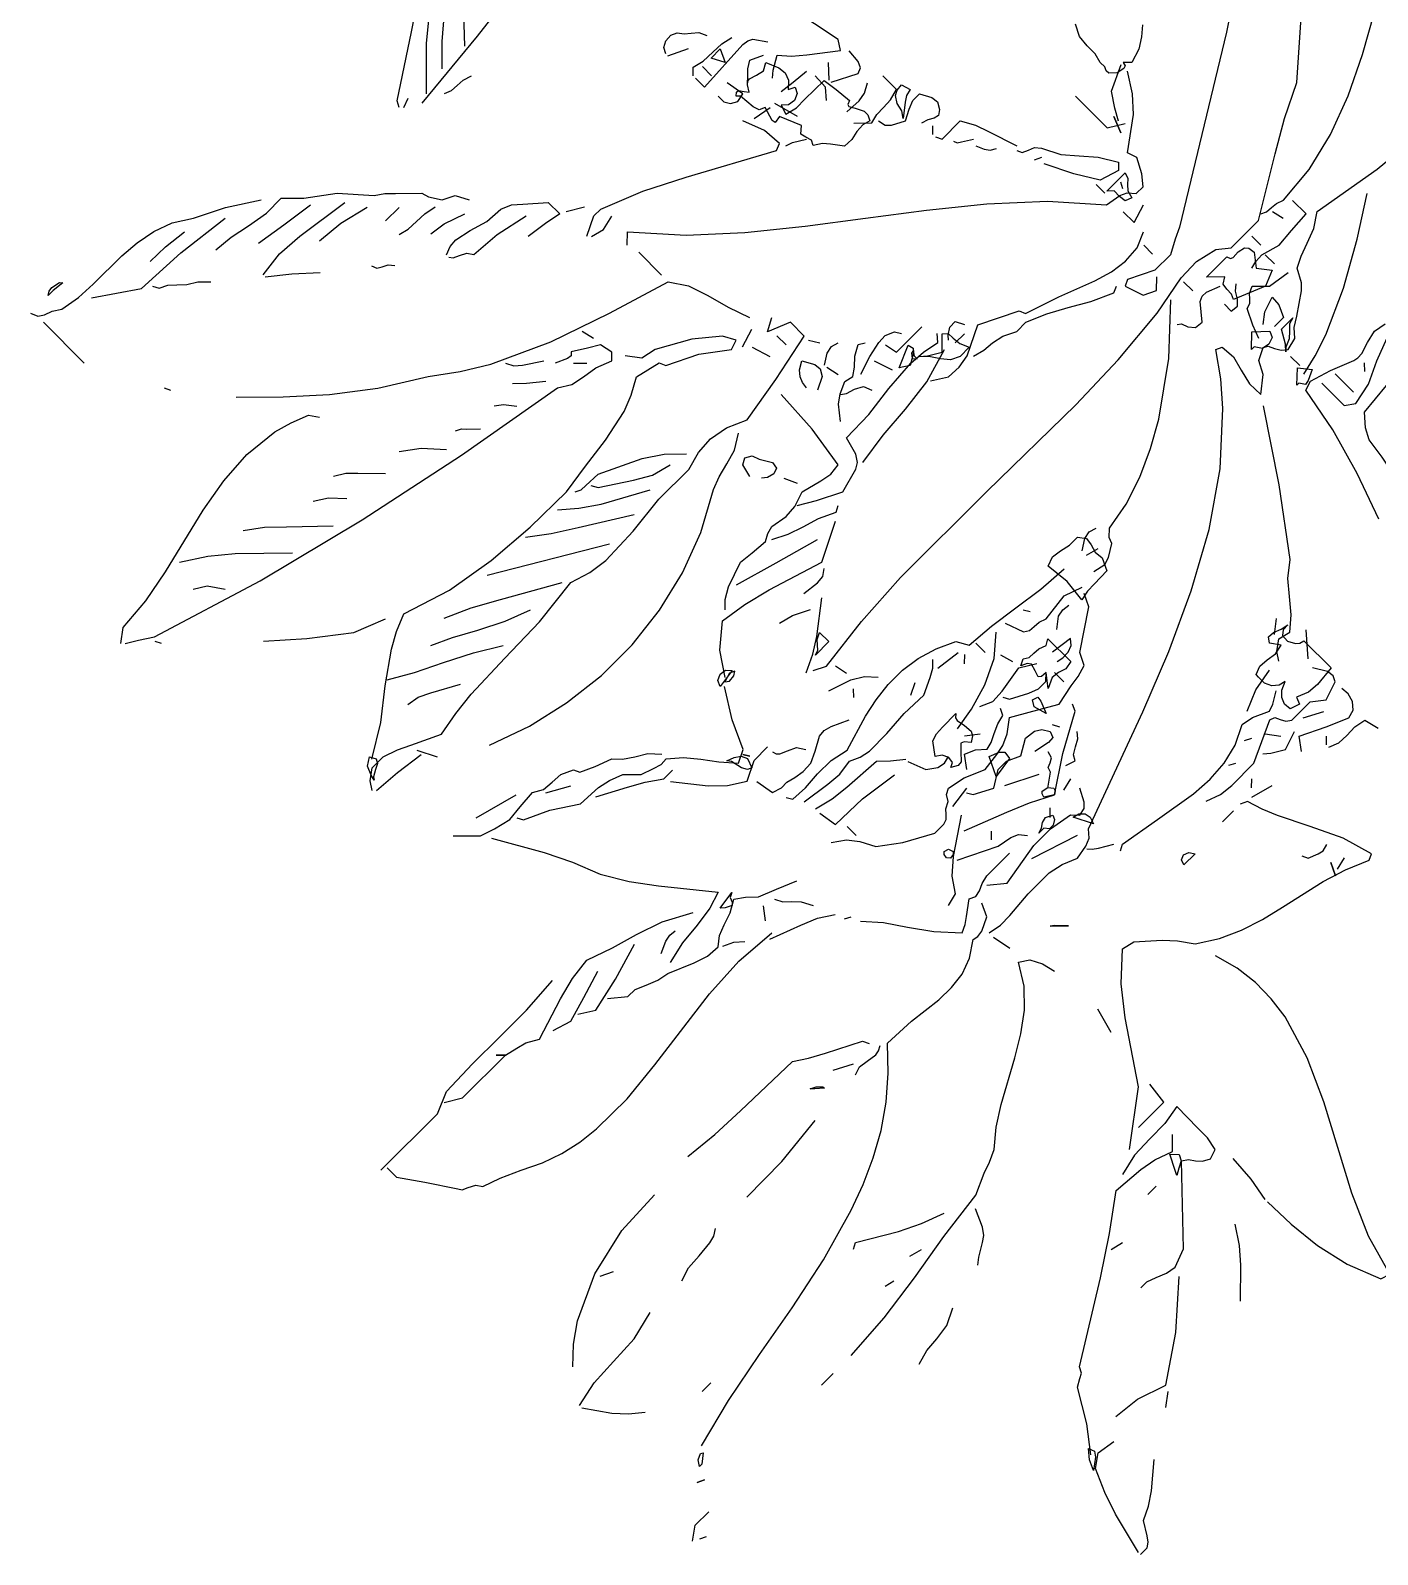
# Model space of a CAD drawing. Header units: inches. Extents: x 70 to 1974, y -315 to 363.
# Drawn here: x 908.0707 to 908.3357, y 211.3082 to 211.6081 of the extents above; entities that cross this region are included whole.
import ezdxf

# ---------------------------------------------------------------- set-up
doc = ezdxf.new("R2010")
doc.units = ezdxf.units.IN
doc.header["$MEASUREMENT"] = 0
doc.layers.add('DERAKHT', color=56, linetype='Continuous', lineweight=9)
doc.layers.add('Tree', color=91, linetype='Continuous')

# ---------------------------------------------------------------- blocks, each defined once
blk = doc.blocks.new('P057')
at = {"layer": 'Tree', "linetype": 'Continuous'}
for p, q in [((0.19928, 0.01724), (0.19812, 0.01477)), ((0.19812, 0.01477), (0.19928, 0.01724))]:
    blk.add_line(p, q, dxfattribs=at)
for points in [[(0.01957, 0.4786), (0.02058, 0.48049), (0.02073, 0.48282), (0.02088, 0.48514), (0.02189, 0.48776), (0.02058, 0.502), (0.01709, 0.51625), (0.01186, 0.5305), (0.00503, 0.5446), (-0.00268, 0.55842)], [(0.02189, 0.24959), (0.02422, 0.2541), (0.02175, 0.27431), (0.02044, 0.29525), (0.02058, 0.33887), (0.02117, 0.38336), (0.02044, 0.40546), (0.01855, 0.42713), (0.01564, 0.44225), (0.01535, 0.45025), (0.01724, 0.4581), (0.02073, 0.46246), (0.02073, 0.47627), (0.00808, 0.49735), (0.00139, 0.50869), (-0.00457, 0.5209), (-0.02114, 0.53981)], [(-0.05459, 0.54504), (-0.0351, 0.51582), (0.00241, 0.45461), (0.0043, 0.45039), (0.00706, 0.4453), (0.00706, 0.43745), (0.00241, 0.42815), (0.00357, 0.42597), (0.01041, 0.42815), (0.01259, 0.4328), (0.00924, 0.43629)], [(0.13283, 0.22778), (0.1337, 0.23258), (0.1337, 0.23738), (0.13283, 0.24756), (0.13283, 0.25817), (0.13399, 0.26355), (0.13632, 0.26907), (0.1353, 0.27417), (0.13414, 0.27707), (0.13166, 0.27925), (0.11582, 0.32258), (0.10709, 0.3444), (0.09735, 0.36548), (0.08645, 0.38554), (0.07379, 0.40372), (0.05926, 0.41971), (0.05127, 0.42669), (0.04254, 0.4328), (0.04356, 0.43498), (0.04894, 0.43541), (0.05417, 0.43396), (0.0597, 0.43265), (0.06537, 0.4328), (0.06086, 0.43847), (0.05621, 0.44094), (0.05403, 0.4453), (0.0549, 0.4469), (0.05708, 0.44792), (0.05926, 0.44923), (0.06086, 0.45112), (0.0597, 0.45562), (0.05679, 0.45824), (0.05461, 0.46173), (0.04937, 0.46929), (0.04734, 0.47133), (0.04254, 0.47395), (0.0405, 0.47802), (0.03876, 0.48282), (0.03673, 0.4882), (0.03324, 0.49343), (0.03775, 0.51931), (0.03891, 0.53254)], [(0.11786, 0.44646), (0.11189, 0.44763), (0.10419, 0.44879), (0.10026, 0.45083), (0.09604, 0.45461), (0.0943, 0.47307), (0.09212, 0.48252), (0.08819, 0.49241), (0.08354, 0.49444), (0.08019, 0.50375), (0.08165, 0.50651), (0.08281, 0.50826), (0.08484, 0.50942), (0.0863, 0.51349), (0.08703, 0.51843), (0.08543, 0.52207), (0.08499, 0.52614), (0.08514, 0.53021), (0.08484, 0.53457), (0.08659, 0.5385), (0.08921, 0.54155)], [(-0.05938, 0.47627), (-0.06287, 0.47715), (-0.06695, 0.47715), (-0.07116, 0.47758), (-0.07538, 0.47962)], [(-0.05822, 0.49648), (-0.05546, 0.49314), (-0.05299, 0.48936), (-0.05139, 0.48427), (-0.05357, 0.48209), (-0.05226, 0.48165), (-0.05182, 0.48064), (-0.05241, 0.47787), (-0.05444, 0.47569), (-0.05575, 0.47554), (-0.05706, 0.47627), (-0.05938, 0.47627)], [(0.1718, 0.36068), (0.17325, 0.36431), (0.1734, 0.36824), (0.17325, 0.37246), (0.17412, 0.37667), (0.1795, 0.37798)], [(0.12673, 0.43105), (0.10971, 0.43716), (0.09255, 0.4421), (0.07554, 0.4453), (0.07452, 0.44879), (0.07685, 0.4565), (0.08019, 0.46493), (0.08063, 0.46667), (0.08048, 0.46871), (0.07917, 0.47293), (0.07801, 0.47758), (0.07889, 0.48209)], [(0.07104, 0.44879), (0.0693, 0.45635), (0.06668, 0.46435), (0.05926, 0.48064), (0.05039, 0.49648), (0.04138, 0.51058)], [(0.07787, 0.45112), (0.08921, 0.45112), (0.09168, 0.45461), (0.08994, 0.46261), (0.08615, 0.47075), (0.08296, 0.47918), (0.08223, 0.48354), (0.08237, 0.48776), (0.07889, 0.49343)], [(0.03106, 0.46246), (0.03033, 0.46522), (0.03018, 0.46842), (0.03222, 0.47526), (0.03163, 0.48209), (0.03106, 0.48994), (0.02422, 0.48994)], [(-0.13281, 0.31022), (-0.13616, 0.31371), (-0.12045, 0.32767), (-0.1062, 0.34323), (-0.09254, 0.3601), (-0.0793, 0.3774), (-0.06593, 0.39485), (-0.05226, 0.41171), (-0.03758, 0.42771), (-0.02173, 0.44181), (-0.02071, 0.44748), (-0.01955, 0.4501), (-0.01707, 0.45213), (-0.01707, 0.45562), (-0.02071, 0.45853), (-0.02609, 0.46144), (-0.02958, 0.46028), (-0.03772, 0.47147), (-0.04325, 0.47642), (-0.05022, 0.48093)], [(-0.0399, 0.46595), (-0.04412, 0.46842), (-0.04921, 0.47177), (-0.05357, 0.48093)], [(0.02189, 0.48209), (0.0264, 0.48311)], [(0.02291, 0.4706), (0.02757, 0.4706)], [(0.03106, 0.46929), (0.03571, 0.46929)], [(0.05068, 0.44646), (0.04574, 0.44836), (0.04007, 0.45112), (0.03949, 0.45301), (0.03832, 0.45417), (0.03687, 0.45548), (0.03571, 0.4581), (0.04007, 0.46246), (0.04138, 0.4706)], [(-0.05706, 0.46144), (-0.04107, 0.46144), (-0.03758, 0.46711)], [(-0.03641, 0.46362), (-0.04223, 0.46595), (-0.03641, 0.46362)], [(0.02189, 0.44879), (0.02189, 0.45911), (0.0232, 0.45955), (0.02364, 0.46043), (0.02349, 0.46319), (0.02407, 0.4658), (0.02524, 0.46682), (0.02757, 0.46711), (0.03222, 0.46362), (0.03673, 0.46711), (0.03905, 0.46144), (0.0344, 0.44995), (0.03251, 0.45083), (0.03004, 0.45083), (0.02786, 0.45126), (0.0264, 0.45344), (0.02189, 0.44879)], [(0.08586, 0.46493), (0.08354, 0.46711)], [(0.04821, 0.45112), (0.04545, 0.45475), (0.04356, 0.46028), (0.04719, 0.45999), (0.05156, 0.4581), (0.05156, 0.45344)], [(0.06086, 0.44995), (0.05883, 0.45185), (0.05403, 0.45461), (0.05403, 0.46028), (0.05476, 0.45795), (0.0565, 0.45606), (0.05839, 0.45403), (0.0597, 0.45112), (0.06086, 0.44995)], [(-0.05822, 0.4328), (-0.05633, 0.43367), (-0.05532, 0.43585), (-0.05444, 0.43803), (-0.05255, 0.43963), (-0.04601, 0.44298), (-0.04107, 0.44719), (-0.03597, 0.4517), (-0.02958, 0.45562), (-0.0274, 0.45344), (-0.02958, 0.44646), (-0.03787, 0.44138), (-0.0479, 0.43629)], [(-0.02507, 0.4453), (-0.02507, 0.45461), (-0.02304, 0.45388), (-0.02158, 0.45228), (-0.01984, 0.45068), (-0.01707, 0.44995), (-0.01809, 0.44748), (-0.02056, 0.44719), (-0.02333, 0.44719), (-0.02507, 0.4453)], [(0.03324, 0.44646), (0.03673, 0.44646), (0.03702, 0.44923), (0.03527, 0.45097), (0.0328, 0.45257), (0.03106, 0.45461)], [(0.07889, 0.45679), (0.08819, 0.45679)], [(-0.02173, 0.44995), (-0.02391, 0.45112)], [(-0.01576, 0.44428), (-0.01024, 0.44428), (-0.01242, 0.45112)], [(0.0264, 0.42931), (0.02742, 0.43062), (0.02975, 0.43149), (0.03178, 0.43323), (0.03222, 0.43629), (0.0264, 0.44094), (0.02553, 0.44283), (0.02568, 0.44501), (0.02757, 0.44995)], [(0.05156, 0.44181), (0.04719, 0.44646), (0.05156, 0.45112), (0.05374, 0.4501), (0.05461, 0.44763), (0.05403, 0.44487), (0.05156, 0.44312), (0.05156, 0.44181)], [(0.06319, 0.44995), (0.06784, 0.44995)], [(0.07205, 0.44428), (0.06784, 0.44879), (0.07205, 0.45213), (0.07379, 0.44836), (0.07409, 0.44661), (0.07205, 0.4453), (0.07205, 0.44428)], [(-0.02958, 0.44428), (-0.02507, 0.44428)], [(-0.02173, 0.35268), (-0.01824, 0.35821), (-0.01794, 0.3633), (-0.01882, 0.36824), (-0.02391, 0.37886), (-0.01707, 0.39281), (-0.01474, 0.39383), (-0.01053, 0.40648), (-0.00544, 0.41957), (-0.00355, 0.42611), (-0.00268, 0.43236), (-0.00312, 0.43861), (-0.00559, 0.44428)], [(-0.05139, 0.43498), (-0.05022, 0.43745)], [(-0.0021, 0.44094), (0.00241, 0.44094)], [(0.01724, 0.44181), (0.02189, 0.44181)], [(-0.08222, 0.41564), (-0.08003, 0.4168), (-0.08003, 0.42597), (-0.07509, 0.42872), (-0.07015, 0.43047), (-0.05938, 0.43396)], [(0.06784, 0.3457), (0.06886, 0.35035), (0.06799, 0.35297), (0.06537, 0.35733), (0.06319, 0.35821), (0.06086, 0.36068), (0.05897, 0.371), (0.05563, 0.38118), (0.05112, 0.39122), (0.04574, 0.40081), (0.03294, 0.41869), (0.01855, 0.43396)], [(-0.06971, 0.42364), (-0.0668, 0.42495), (-0.06505, 0.42611), (-0.06389, 0.42815)], [(0.13733, 0.36984), (0.13443, 0.37187), (0.13166, 0.37551), (0.13283, 0.38002), (0.12876, 0.38467), (0.12367, 0.38889), (0.11873, 0.3931), (0.11451, 0.39848), (0.09284, 0.41462), (0.06886, 0.43062)], [(-0.09501, 0.41215), (-0.09733, 0.41375), (-0.10039, 0.41448), (-0.10286, 0.41608), (-0.10373, 0.41782), (-0.10402, 0.4203), (-0.10068, 0.42131), (-0.1001, 0.41884), (-0.09864, 0.4168), (-0.09501, 0.41215)], [(-0.10068, 0.40531), (-0.09792, 0.4059), (-0.09631, 0.4075), (-0.09384, 0.41215), (-0.09588, 0.41608), (-0.09719, 0.41913), (-0.09719, 0.42248), (-0.09312, 0.4248), (-0.09064, 0.42509), (-0.08817, 0.42364), (-0.08687, 0.42189), (-0.0873, 0.42015), (-0.08846, 0.41811), (-0.08919, 0.41564)], [(-0.07654, 0.41913), (-0.07523, 0.41971), (-0.07436, 0.42102), (-0.07204, 0.42466)], [(-0.01707, 0.36984), (-0.01606, 0.37391), (-0.01562, 0.37798), (-0.01474, 0.3822), (-0.01242, 0.387), (-0.01242, 0.39165), (-0.00922, 0.39907), (-0.00544, 0.40604), (-0.00122, 0.41331), (0.00241, 0.42131), (0.00139, 0.42364)], [(-0.13834, 0.38932), (-0.14023, 0.3915), (-0.14299, 0.3963), (-0.13907, 0.39964), (-0.13557, 0.40386), (-0.12816, 0.41346), (-0.13151, 0.41564), (-0.16189, 0.40968), (-0.17731, 0.40692), (-0.1933, 0.40531)], [(-0.12249, 0.40313), (-0.11784, 0.41215), (-0.11871, 0.41418), (-0.12089, 0.4152), (-0.12584, 0.41564)], [(-0.10635, 0.39848), (-0.10184, 0.40313), (-0.10271, 0.40648), (-0.10286, 0.40997), (-0.103, 0.41375), (-0.10402, 0.41782), (-0.111, 0.41782)], [(-0.08352, 0.41564), (-0.0857, 0.41782)], [(-0.111, 0.39964), (-0.11071, 0.40546), (-0.1113, 0.40881), (-0.11318, 0.41215)], [(-0.14299, 0.37551), (-0.14386, 0.37667), (-0.14386, 0.37754), (-0.14212, 0.37871), (-0.14066, 0.37987), (-0.14299, 0.38133), (-0.14386, 0.38235), (-0.14401, 0.38336), (-0.14313, 0.38598), (-0.14241, 0.38889), (-0.14401, 0.39165), (-0.13936, 0.39354), (-0.13645, 0.39383), (-0.13383, 0.39281), (-0.13151, 0.39034), (-0.13034, 0.39281), (-0.12816, 0.39165), (-0.12714, 0.38918), (-0.12758, 0.38656), (-0.12932, 0.38467), (-0.12584, 0.38351), (-0.12482, 0.38787), (-0.12482, 0.39223), (-0.12467, 0.40183), (-0.11929, 0.40256), (-0.11318, 0.40313), (-0.1126, 0.40168), (-0.11187, 0.40139), (-0.10984, 0.40256), (-0.10679, 0.40415), (-0.1049, 0.40415), (-0.10286, 0.40313), (-0.10373, 0.40037), (-0.10344, 0.39717), (-0.10271, 0.39383), (-0.10286, 0.39034), (-0.10693, 0.38729), (-0.10911, 0.3854), (-0.111, 0.38249), (-0.11275, 0.38351), (-0.11493, 0.38278), (-0.11697, 0.38235), (-0.119, 0.38467), (-0.12685, 0.38133), (-0.12641, 0.37871), (-0.12772, 0.37856), (-0.13281, 0.38002), (-0.13369, 0.37784), (-0.13601, 0.37711), (-0.14183, 0.37667), (-0.14299, 0.37551)], [(-0.12351, 0.40313), (-0.12816, 0.4075)], [(-0.13281, 0.38816), (-0.13208, 0.39354), (-0.13151, 0.39964)], [(-0.119, 0.39732), (-0.12264, 0.40037), (-0.12816, 0.40066)], [(-0.15782, 0.36984), (-0.15331, 0.36984), (-0.15433, 0.39034), (-0.15404, 0.39252), (-0.15317, 0.39426), (-0.14866, 0.39732)], [(-0.15898, 0.36984), (-0.16116, 0.37202), (-0.16015, 0.37609), (-0.16, 0.38074), (-0.15986, 0.38525), (-0.15898, 0.38932)], [(-0.14299, 0.38133), (-0.14532, 0.3838), (-0.14692, 0.3854), (-0.14866, 0.38816), (-0.14648, 0.39281)], [(-0.17149, 0.36853), (-0.17367, 0.36955), (-0.17484, 0.37173), (-0.17498, 0.37449), (-0.17396, 0.37667), (-0.17193, 0.37813), (-0.17033, 0.38016), (-0.16858, 0.3822), (-0.16582, 0.38351)], [(-0.15898, 0.37886), (-0.15898, 0.38351), (-0.15433, 0.38133), (-0.15898, 0.37886)], [(-0.13151, 0.38351), (-0.12249, 0.38598)], [(-0.11784, 0.37551), (-0.11697, 0.37813), (-0.11435, 0.38249)], [(0.14417, 0.37784), (0.13632, 0.38467)], [(-0.22543, 0.2874), (-0.22762, 0.28856), (-0.24143, 0.30964), (-0.2487, 0.32055), (-0.25509, 0.3332), (-0.25713, 0.34396), (-0.258, 0.35515), (-0.25757, 0.37784), (-0.25408, 0.37886), (-0.24273, 0.36751), (-0.23649, 0.36155), (-0.22892, 0.35602), (-0.22558, 0.34061), (-0.22369, 0.3252), (-0.22078, 0.29423)], [(-0.1475, 0.371), (-0.14474, 0.371), (-0.14256, 0.37231), (-0.14125, 0.37464), (-0.14183, 0.37784), (-0.14866, 0.37667)], [(-0.13281, 0.37449), (-0.13151, 0.38133)], [(0.12948, 0.37551), (0.12599, 0.38002)], [(0.13501, 0.36068), (0.13385, 0.36373), (0.13414, 0.36722), (0.13472, 0.37086), (0.13385, 0.37449), (0.1305, 0.37202), (0.12861, 0.37348), (0.12876, 0.3758), (0.12992, 0.37856), (0.1305, 0.38133), (0.1305, 0.37886), (0.13181, 0.37725), (0.13458, 0.37711), (0.13719, 0.37856), (0.13821, 0.37972), (0.1385, 0.38133), (0.15232, 0.38133), (0.15304, 0.37376), (0.15275, 0.36955), (0.151, 0.36518), (0.15348, 0.36417), (0.15232, 0.36068), (0.14969, 0.36039), (0.14737, 0.36141), (0.14548, 0.3633), (0.14417, 0.36635), (0.14359, 0.36388), (0.14184, 0.36184), (0.13937, 0.36068), (0.13632, 0.36068), (0.13501, 0.36068)], [(0.1545, 0.31604), (0.15638, 0.32127), (0.15697, 0.32651), (0.15682, 0.33771), (0.14999, 0.35268), (0.15071, 0.35457), (0.15246, 0.35545), (0.15435, 0.35646), (0.15566, 0.35821), (0.15566, 0.36751), (0.15915, 0.37202), (0.15682, 0.37886), (0.15479, 0.37987), (0.15232, 0.37958), (0.14766, 0.37667)], [(0.16598, 0.35268), (0.16148, 0.35602), (0.16598, 0.36518), (0.16947, 0.37318), (0.1686, 0.37623), (0.16627, 0.37827), (0.16322, 0.37915), (0.16031, 0.37886)], [(-0.17047, 0.36853), (-0.16713, 0.37551)], [(-0.15898, 0.37449), (-0.15433, 0.37449)], [(-0.14532, 0.30237), (-0.14866, 0.3092), (-0.14866, 0.31269), (-0.14256, 0.32782), (-0.13514, 0.34236), (-0.119, 0.37202), (-0.12002, 0.37449), (-0.12714, 0.37405), (-0.13499, 0.371)], [(-0.0274, 0.36751), (-0.02885, 0.36868), (-0.03045, 0.37115), (-0.03045, 0.37391), (-0.0274, 0.37551)], [(-0.02507, 0.36853), (-0.02507, 0.37318)], [(-0.02391, 0.2874), (-0.02027, 0.2935), (-0.01576, 0.30237), (-0.01824, 0.31139), (-0.01955, 0.31357), (-0.02202, 0.31517), (-0.02856, 0.31706), (-0.02885, 0.32855), (-0.0303, 0.34018), (-0.03118, 0.3521), (-0.03074, 0.35821), (-0.02958, 0.36417), (-0.03205, 0.36635)], [(-0.03074, 0.35602), (-0.02885, 0.35821), (-0.02609, 0.36286), (-0.03074, 0.36751), (-0.02928, 0.36911), (-0.02681, 0.36926), (-0.02376, 0.36955), (-0.02042, 0.371), (-0.02042, 0.36635), (-0.02202, 0.363), (-0.02478, 0.36082), (-0.02783, 0.35879), (-0.03074, 0.35602)], [(0.15784, 0.36169), (0.16148, 0.36853)], [(-0.04223, 0.35035), (-0.03758, 0.35137), (-0.03758, 0.35733), (-0.03758, 0.36417)], [(-0.01824, 0.31488), (-0.01998, 0.32694), (-0.02086, 0.33916), (-0.02245, 0.35152), (-0.02609, 0.36417)], [(0.14199, 0.34919), (0.13879, 0.35675), (0.13733, 0.36518)], [(0.14533, 0.28173), (0.14417, 0.28391), (0.14679, 0.29903), (0.1494, 0.31473), (0.14984, 0.32258), (0.1494, 0.33014), (0.14766, 0.33756), (0.14417, 0.34454), (0.14504, 0.3489), (0.14766, 0.35486), (0.14679, 0.35748), (0.14417, 0.36169)], [(0.17063, 0.36068), (0.16845, 0.36286)], [(-0.04107, 0.33669), (-0.04325, 0.34352), (-0.04455, 0.34934), (-0.0447, 0.35268), (-0.04325, 0.35602), (-0.04107, 0.35733)], [(-0.03292, 0.34803), (-0.03641, 0.35602), (-0.03438, 0.35661), (-0.03307, 0.35545), (-0.03074, 0.35137), (-0.03292, 0.34803)], [(-0.03205, 0.35486), (-0.03379, 0.35617), (-0.0335, 0.35486), (-0.03205, 0.3537), (-0.03074, 0.35486), (-0.03205, 0.35486)], [(0.0597, 0.34803), (0.05723, 0.35181), (0.05665, 0.35457), (0.05752, 0.35733)], [(0.15682, 0.34236), (0.15871, 0.34454), (0.16148, 0.34919), (0.15915, 0.35602)], [(0.05504, 0.33553), (0.05374, 0.33901), (0.05417, 0.3425), (0.05504, 0.34628), (0.05504, 0.35035), (0.05766, 0.35225), (0.06043, 0.35181), (0.06333, 0.35094), (0.06653, 0.35137), (0.07104, 0.34919), (0.07118, 0.34279), (0.07118, 0.33916), (0.07205, 0.33553), (0.06363, 0.3364), (0.05504, 0.33553)], [(0.06188, 0.34803), (0.06319, 0.35268)], [(0.15232, 0.34803), (0.15682, 0.35137)], [(-0.03423, 0.31953), (-0.03917, 0.32346), (-0.04135, 0.32651), (-0.04325, 0.33087), (-0.04252, 0.33407), (-0.04441, 0.33683), (-0.04717, 0.33974), (-0.04921, 0.34352), (-0.0479, 0.3457)], [(-0.04107, 0.34352), (-0.03423, 0.3457)], [(0.22327, 0.20844), (0.2096, 0.22662), (0.18881, 0.24072), (0.17922, 0.24829), (0.17063, 0.25744), (0.1718, 0.2621), (0.17848, 0.26966), (0.18256, 0.27344), (0.18779, 0.27707), (0.19259, 0.28463), (0.19608, 0.29234), (0.19869, 0.30033), (0.20059, 0.30848), (0.20436, 0.32535), (0.20713, 0.33392), (0.21062, 0.34236), (0.2096, 0.34454), (0.19841, 0.34134), (0.18721, 0.33596), (0.17616, 0.33043), (0.17063, 0.32811), (0.16496, 0.32637), (0.1638, 0.32389)], [(-0.22427, 0.31953), (-0.24724, 0.34105)], [(-0.05255, 0.32986), (-0.05488, 0.33349), (-0.05546, 0.33625), (-0.05473, 0.33887)], [(0.04719, 0.21062), (0.04937, 0.21193), (0.04966, 0.21804), (0.04923, 0.22458), (0.04923, 0.23142), (0.05068, 0.23811), (0.04676, 0.25134), (0.0453, 0.25817), (0.04443, 0.26515), (0.04443, 0.27227), (0.04545, 0.27925), (0.04748, 0.28624), (0.05068, 0.29307), (0.05504, 0.29554), (0.05577, 0.30601), (0.05737, 0.31677), (0.05897, 0.32782), (0.0597, 0.33887)], [(0.05853, 0.31022), (0.06537, 0.31269), (0.06653, 0.31459), (0.06668, 0.31677), (0.06683, 0.31909), (0.06784, 0.32171), (0.06653, 0.33204), (0.06886, 0.33887)], [(0.14882, 0.34105), (0.14999, 0.34352)], [(-0.22427, 0.30804), (-0.23125, 0.31502), (-0.23794, 0.32287), (-0.24506, 0.33087), (-0.25408, 0.33771)], [(-0.06287, 0.33204), (-0.05938, 0.33422)], [(-0.04107, 0.32637), (-0.03976, 0.32825), (-0.03888, 0.33131), (-0.03728, 0.33422), (-0.03423, 0.33553)], [(0.07002, 0.21062), (0.07322, 0.21528), (0.07699, 0.21819), (0.08237, 0.22095), (0.08819, 0.2288), (0.09386, 0.23927), (0.09386, 0.24378), (0.09328, 0.24566), (0.09197, 0.24683), (0.09052, 0.24814), (0.08921, 0.25061), (0.08703, 0.25192), (0.08586, 0.2541), (0.08732, 0.26064), (0.09052, 0.26806), (0.08965, 0.27489), (0.08892, 0.27867), (0.08703, 0.28274), (0.08354, 0.2874), (0.08776, 0.29496), (0.0927, 0.30339), (0.0911, 0.3111), (0.09052, 0.31517), (0.08921, 0.31953), (0.08484, 0.32171), (0.07554, 0.33553), (0.07104, 0.33771)], [(0.151, 0.33087), (0.15232, 0.3332)], [(0.16249, 0.33087), (0.16031, 0.3332)], [(0.16496, 0.32855), (0.16715, 0.33669)], [(0.19244, 0.32637), (0.19463, 0.32738), (0.19608, 0.33102), (0.19666, 0.33305), (0.19594, 0.33553)], [(0.20495, 0.33204), (0.20379, 0.33669)], [(-0.05938, 0.10768), (-0.06229, 0.10957), (-0.06505, 0.11335), (-0.06505, 0.11902), (-0.06317, 0.1244), (-0.06099, 0.12891), (-0.05604, 0.13952), (-0.05764, 0.14825), (-0.05866, 0.15712), (-0.05924, 0.17471), (-0.05968, 0.19274), (-0.06171, 0.21062), (-0.05938, 0.2179), (-0.05837, 0.22502), (-0.05895, 0.23942), (-0.06055, 0.25396), (-0.0604, 0.26907), (-0.06229, 0.27576), (-0.06273, 0.28231), (-0.06142, 0.28914), (-0.05822, 0.29641), (-0.06128, 0.31386), (-0.06505, 0.33204), (-0.07204, 0.33204), (-0.07538, 0.32389), (-0.07785, 0.32855)], [(-0.05139, 0.31953), (-0.05371, 0.31982), (-0.05575, 0.32069), (-0.05764, 0.32229), (-0.05938, 0.3252), (-0.05517, 0.32753), (-0.05269, 0.32782), (-0.05022, 0.32637), (-0.0479, 0.32171)], [(-0.05139, 0.32986), (-0.04674, 0.33087)], [(0.07322, 0.32171), (0.07031, 0.32549), (0.06973, 0.32811), (0.07002, 0.33087)], [(0.20611, 0.32986), (0.20146, 0.33204), (0.20611, 0.32986)], [(-0.1933, 0.17282), (-0.18152, 0.18474), (-0.17033, 0.1971), (-0.15971, 0.21091), (-0.14997, 0.22662), (-0.14313, 0.23593), (-0.13718, 0.24566), (-0.12772, 0.26646), (-0.12002, 0.28856), (-0.11318, 0.31139), (-0.10708, 0.31546), (-0.09966, 0.31793), (-0.09152, 0.32011), (-0.08352, 0.32287)], [(-0.07204, 0.3252), (-0.06738, 0.3252)], [(0.08136, 0.31371), (0.08194, 0.31604), (0.08179, 0.3188), (0.08092, 0.32127), (0.07889, 0.32287), (0.07787, 0.31488)], [(-0.22195, 0.29772), (-0.23023, 0.30601), (-0.23474, 0.31066), (-0.23924, 0.31604), (-0.24128, 0.31779), (-0.24608, 0.32055)], [(-0.07785, 0.31371), (-0.08003, 0.32055)], [(-0.07538, 0.31604), (-0.06854, 0.31822)], [(0.0597, 0.31822), (0.06188, 0.31953)], [(0.07322, 0.30339), (0.07205, 0.30572), (0.07322, 0.30761), (0.07336, 0.30993), (0.0735, 0.31226), (0.07452, 0.31488), (0.07322, 0.31706), (0.08484, 0.31706), (0.08543, 0.31401), (0.08456, 0.31124), (0.08412, 0.30833), (0.08586, 0.30455), (0.08136, 0.30804), (0.08121, 0.30586), (0.08048, 0.30499), (0.07816, 0.30572), (0.07554, 0.30645), (0.07424, 0.30557), (0.07322, 0.30339)], [(0.1638, 0.32055), (0.1638, 0.31488), (0.1638, 0.32055)], [(-0.21744, 0.30237), (-0.21642, 0.30499), (-0.21628, 0.30761), (-0.21613, 0.31051), (-0.21511, 0.31371)], [(-0.14401, 0.30339), (-0.14285, 0.30819), (-0.14401, 0.31371)], [(-0.12816, 0.31139), (-0.11653, 0.31139)], [(-0.06738, 0.11553), (-0.07436, 0.12702), (-0.0825, 0.13749), (-0.09021, 0.14825), (-0.09341, 0.15406), (-0.09603, 0.16032), (-0.0905, 0.17791), (-0.08745, 0.19594), (-0.08599, 0.21426), (-0.0857, 0.23244), (-0.08745, 0.24378), (-0.0889, 0.25541), (-0.09152, 0.26733), (-0.09384, 0.27329), (-0.09719, 0.27925), (-0.09501, 0.28856), (-0.09254, 0.28958), (-0.08716, 0.30078), (-0.08003, 0.31022), (-0.0812, 0.31371), (-0.0857, 0.31139), (-0.09268, 0.30281), (-0.09937, 0.29089), (-0.10053, 0.28536), (-0.10533, 0.28173)], [(-0.01576, 0.24276), (-0.01838, 0.24537), (-0.02071, 0.24945), (-0.02391, 0.25875), (-0.02333, 0.26399), (-0.02274, 0.27024), (-0.0242, 0.27286), (-0.02507, 0.27562), (-0.02391, 0.28173), (-0.0242, 0.28652), (-0.02609, 0.29205), (-0.0242, 0.29961), (-0.02333, 0.30383), (-0.02391, 0.30804), (-0.03946, 0.31051), (-0.05604, 0.31139)], [(-0.1568, 0.30339), (-0.15331, 0.3092)], [(0.07322, 0.2714), (0.07176, 0.27998), (0.06901, 0.28943), (0.06464, 0.29845), (0.05853, 0.30572)], [(0.07322, 0.28274), (0.07525, 0.28725), (0.07496, 0.29219), (0.07322, 0.30237), (0.0767, 0.30804)], [(0.0767, 0.29089), (0.07889, 0.29205), (0.08223, 0.29845), (0.08354, 0.30208), (0.08354, 0.30572), (0.08136, 0.30804)], [(0.08354, 0.31022), (0.08819, 0.31022)], [(0.1007, 0.24727), (0.1068, 0.26283), (0.11015, 0.27097), (0.11451, 0.27925), (0.10607, 0.29176), (0.09851, 0.30572), (0.09604, 0.30673)], [(-0.17614, 0.2621), (-0.17731, 0.26515), (-0.1776, 0.2682), (-0.17629, 0.27431), (-0.1744, 0.28071), (-0.17396, 0.2874), (-0.17236, 0.29118), (-0.1696, 0.29423), (-0.16364, 0.30106), (-0.15782, 0.30106), (-0.15898, 0.2951), (-0.16015, 0.2874)], [(0.06537, 0.30106), (0.07002, 0.30237)], [(0.10986, 0.28958), (0.11102, 0.29307), (0.10913, 0.29423), (0.10768, 0.2967), (0.10622, 0.29932), (0.10419, 0.30106)], [(-0.02173, 0.27242), (-0.01896, 0.2778), (-0.01707, 0.28347), (-0.01519, 0.28943), (-0.01242, 0.29554), (-0.01358, 0.29772)], [(0.05621, 0.29772), (0.06086, 0.29772)], [(0.08703, 0.29641), (0.08484, 0.29772), (0.08558, 0.29976), (0.08732, 0.29947), (0.09168, 0.29772), (0.08703, 0.29641)], [(0.09604, 0.29641), (0.09851, 0.29772)], [(0.16496, 0.29423), (0.16307, 0.29496), (0.16235, 0.2967), (0.16307, 0.29859), (0.16496, 0.2999), (0.16496, 0.29423)], [(-0.22427, 0.28856), (-0.22543, 0.29205)], [(-0.17498, 0.2621), (-0.17367, 0.26297), (-0.17265, 0.26515), (-0.17134, 0.26762), (-0.16931, 0.26907), (-0.16844, 0.28012), (-0.16582, 0.29205)], [(-0.04107, 0.14883), (-0.03583, 0.1638), (-0.03234, 0.17907), (-0.03045, 0.19478), (-0.03045, 0.21034), (-0.0322, 0.22604), (-0.03583, 0.2413), (-0.0415, 0.25614), (-0.04921, 0.27024), (-0.05095, 0.27489), (-0.05226, 0.28012), (-0.05386, 0.28551), (-0.05706, 0.29089)], [(-0.04325, 0.28274), (-0.0479, 0.28391), (-0.04921, 0.28624), (-0.0479, 0.28856), (-0.04528, 0.28943), (-0.04107, 0.29205), (-0.03859, 0.29161), (-0.03787, 0.28943), (-0.03845, 0.28696), (-0.0399, 0.28522)], [(-0.03423, 0.29089), (-0.02958, 0.29307)], [(0.00139, 0.2256), (-0.00689, 0.23112), (-0.01358, 0.23927), (-0.01213, 0.24901), (-0.00966, 0.2589), (-0.00326, 0.27925), (-0.01024, 0.29307)], [(0.05286, 0.28173), (0.05403, 0.29089)], [(0.05853, 0.28958), (0.05621, 0.29205)], [(0.09168, 0.25744), (0.09386, 0.25875), (0.09735, 0.26558), (0.09386, 0.2714), (0.09371, 0.27562), (0.09604, 0.28056), (0.0927, 0.28624), (0.09328, 0.2903), (0.09473, 0.29263), (0.09735, 0.29423), (0.09953, 0.29336), (0.09968, 0.29103), (0.09851, 0.28522)], [(-0.01925, 0.25192), (-0.01474, 0.26748), (-0.01024, 0.28391)], [(0.08586, 0.2634), (0.08136, 0.26675), (0.08311, 0.27068), (0.08586, 0.27373), (0.08514, 0.27649), (0.08368, 0.27955), (0.08209, 0.28289), (0.08136, 0.28624), (0.07889, 0.2874)], [(0.11102, 0.27925), (0.10768, 0.28391), (0.10593, 0.28463), (0.1052, 0.28624), (0.10433, 0.28783), (0.10201, 0.28856)], [(0.11567, 0.28274), (0.11451, 0.2874)], [(0.12018, 0.23927), (0.12483, 0.24494), (0.12207, 0.26122), (0.12207, 0.26966), (0.12353, 0.27824), (0.12599, 0.28056), (0.12542, 0.28332), (0.12381, 0.28493), (0.11916, 0.2874)], [(-0.23576, 0.20495), (-0.23503, 0.21208), (-0.23357, 0.21935), (-0.23227, 0.22706), (-0.23227, 0.23462), (-0.2266, 0.24029), (-0.21933, 0.25003), (-0.20944, 0.25875), (-0.20726, 0.26195), (-0.20449, 0.26471), (-0.19795, 0.2714), (-0.19534, 0.27227), (-0.19112, 0.27489), (-0.18894, 0.27925), (-0.18428, 0.28173)], [(-0.15898, 0.08238), (-0.15651, 0.0866), (-0.15331, 0.09154), (-0.14081, 0.1324), (-0.13034, 0.17369), (-0.12162, 0.21513), (-0.11435, 0.25643), (-0.11158, 0.26093), (-0.11057, 0.26588), (-0.10969, 0.27125), (-0.10751, 0.27707), (-0.10969, 0.27925), (-0.11435, 0.27824), (-0.11682, 0.27417), (-0.12002, 0.26907), (-0.119, 0.26806), (-0.11929, 0.26646), (-0.12118, 0.2621)], [(0.05286, 0.21411), (0.05432, 0.22458), (0.0549, 0.23011), (0.05403, 0.23593), (0.05577, 0.23956), (0.0565, 0.24348), (0.0565, 0.25235), (0.05577, 0.26181), (0.05621, 0.2714), (0.0533, 0.27751), (0.05156, 0.28056), (0.04937, 0.28274)], [(0.09953, 0.26907), (0.10535, 0.28056)], [(0.11233, 0.27591), (0.11102, 0.27635), (0.11044, 0.27707), (0.11087, 0.2794), (0.11262, 0.28071), (0.11364, 0.28042), (0.11451, 0.27925), (0.11233, 0.27591)], [(0.12483, 0.27824), (0.12542, 0.28056), (0.12701, 0.28216), (0.1292, 0.2826), (0.13166, 0.28173), (0.12483, 0.27824)], [(0.13632, 0.27373), (0.13777, 0.27504), (0.13908, 0.27693), (0.14199, 0.28173)], [(0.27139, 0.23011), (0.28303, 0.2304), (0.2951, 0.23171), (0.30731, 0.23447), (0.31952, 0.23927), (0.32069, 0.24276), (0.30571, 0.24698), (0.29059, 0.25366), (0.26034, 0.26966), (0.24493, 0.27664), (0.22908, 0.28143), (0.22094, 0.28245), (0.2128, 0.2826), (0.20451, 0.28158), (0.19594, 0.27925)], [(-0.18545, 0.2634), (-0.18457, 0.26937), (-0.18181, 0.27707)], [(-0.12249, 0.27707), (-0.11784, 0.27824)], [(0.00008, 0.26675), (0.00081, 0.273), (0.00052, 0.27591), (-0.00108, 0.27824)], [(0.07452, 0.25875), (0.07002, 0.2621), (0.06915, 0.26486), (0.06901, 0.26806), (0.06886, 0.27489), (0.06988, 0.27373), (0.07104, 0.27344), (0.07409, 0.27402), (0.07729, 0.27431), (0.07874, 0.27344), (0.08019, 0.2714), (0.07816, 0.2698), (0.07772, 0.26864), (0.07991, 0.26646), (0.08252, 0.26399), (0.08266, 0.26224), (0.08136, 0.25991), (0.08048, 0.26166), (0.0783, 0.26195), (0.07598, 0.26093), (0.07452, 0.25875)], [(0.0767, 0.2714), (0.08019, 0.27591)], [(0.09502, 0.26907), (0.08819, 0.27242), (0.08965, 0.27606), (0.0911, 0.27751), (0.09386, 0.27707), (0.09502, 0.26907)], [(0.11916, 0.27242), (0.11669, 0.27489)], [(0.12018, 0.26558), (0.1196, 0.26748), (0.11843, 0.26922), (0.11786, 0.27125), (0.11916, 0.27373), (0.12076, 0.273), (0.12178, 0.27125), (0.12178, 0.26937), (0.12018, 0.26806), (0.12018, 0.26558)], [(0.12483, 0.25744), (0.1305, 0.27489)], [(-0.1933, 0.25526), (-0.19228, 0.2589), (-0.19214, 0.26297), (-0.19199, 0.26704), (-0.19112, 0.2714)], [(-0.11653, 0.26675), (-0.11318, 0.27024)], [(-0.08352, 0.23462), (-0.0825, 0.23665), (-0.0825, 0.23898), (-0.08222, 0.24494), (-0.07509, 0.26006), (-0.07058, 0.26675), (-0.06505, 0.27242)], [(0.02073, 0.24727), (0.01768, 0.25366), (0.01419, 0.25919), (0.00575, 0.27024)], [(0.05286, 0.26806), (0.05068, 0.27242)], [(-0.20013, 0.25526), (-0.20013, 0.2621)], [(-0.0812, 0.24029), (-0.07887, 0.2416), (-0.07174, 0.25235), (-0.06825, 0.25846), (-0.06636, 0.26558)], [(0.00139, 0.25308), (0.0027, 0.25832), (0.00575, 0.26442)], [(0.03106, 0.24843), (0.03382, 0.25686), (0.03643, 0.26108), (0.04007, 0.26442)], [(0.06886, 0.25061), (0.07554, 0.25308), (0.07801, 0.25671), (0.0786, 0.25948), (0.07787, 0.2621)], [(0.10637, 0.23811), (0.1132, 0.25192), (0.11422, 0.25744), (0.11538, 0.26006), (0.11786, 0.2621)], [(-0.13383, 0.24959), (-0.13092, 0.25104), (-0.12889, 0.25337), (-0.12467, 0.25991)], [(0.01855, 0.2541), (0.01797, 0.25599), (0.01666, 0.25716), (0.01506, 0.25846), (0.01389, 0.26093), (0.01855, 0.26093), (0.01855, 0.2541)], [(0.0264, 0.25643), (0.03106, 0.25744)], [(0.09168, 0.25061), (0.09052, 0.25875)], [(-0.21177, 0.23345), (-0.21089, 0.24334), (-0.20828, 0.2541)], [(-0.12685, 0.24625), (-0.12336, 0.24988), (-0.119, 0.25526)], [(-0.08352, 0.2256), (-0.07843, 0.23142), (-0.07392, 0.23811), (-0.06505, 0.2541)], [(0.03905, 0.25308), (0.03673, 0.25526)], [(0.09735, 0.19812), (0.10346, 0.20365), (0.11073, 0.20859), (0.11858, 0.21411), (0.12599, 0.22095), (0.12469, 0.22386), (0.12294, 0.22618), (0.11916, 0.23127), (0.12032, 0.2336), (0.11974, 0.23593), (0.11858, 0.23854), (0.11786, 0.2416), (0.11786, 0.25308)], [(0.10986, 0.25192), (0.10768, 0.2541)], [(-0.21744, 0.21062), (-0.2186, 0.22008), (-0.21802, 0.22967), (-0.21511, 0.24959)], [(-0.19228, 0.24029), (-0.19039, 0.24101), (-0.18938, 0.24276), (-0.18836, 0.2448), (-0.18647, 0.24625)], [(0.03571, 0.20728), (0.04254, 0.20844), (0.04356, 0.21193), (0.04356, 0.2147), (0.04429, 0.2179), (0.04501, 0.22153), (0.04472, 0.2256), (0.04283, 0.22967), (0.04007, 0.23462), (0.03993, 0.23723), (0.04065, 0.23999), (0.04356, 0.24625)], [(0.05752, 0.21528), (0.05926, 0.22196), (0.05999, 0.22865), (0.06086, 0.24276), (0.06435, 0.24639), (0.06784, 0.25061)], [(0.11567, 0.22444), (0.11451, 0.22909), (0.10913, 0.23273), (0.10448, 0.23811), (0.09604, 0.25061)], [(0.14664, 0.24494), (0.15057, 0.24901), (0.15115, 0.24959), (0.14766, 0.24625), (0.14664, 0.24494)], [(-0.2266, 0.21746), (-0.22485, 0.22851), (-0.22325, 0.24029)], [(-0.12584, 0.23593), (-0.1238, 0.23869), (-0.12002, 0.2416)], [(-0.08469, 0.21062), (-0.07902, 0.21804), (-0.07378, 0.22633), (-0.06287, 0.24378)], [(0.0597, 0.21528), (0.06653, 0.21629), (0.06683, 0.22967), (0.06886, 0.24378)], [(0.10302, 0.23593), (0.10157, 0.23622), (0.10084, 0.23694), (0.10142, 0.23869), (0.10317, 0.23927), (0.10389, 0.23854), (0.10419, 0.23694), (0.10302, 0.23593)], [(0.18895, 0.23345), (0.17965, 0.23593)], [(-0.08469, 0.19129), (-0.06171, 0.23011)], [(0.00139, 0.22778), (0.00241, 0.22444), (0.00343, 0.22575), (0.00314, 0.22822), (0.00227, 0.22967), (0.00139, 0.22778)], [(0.18997, 0.02509), (0.18532, 0.04341), (0.18154, 0.0629), (0.1779, 0.08296), (0.17369, 0.10303), (0.16816, 0.12265), (0.16468, 0.13225), (0.16046, 0.14141), (0.15551, 0.15043), (0.14969, 0.15886), (0.14286, 0.16672), (0.13501, 0.17413), (0.13559, 0.18576), (0.13705, 0.19812), (0.13719, 0.20437), (0.13646, 0.21048), (0.13428, 0.21644), (0.1305, 0.22211), (0.13094, 0.224), (0.13065, 0.22633), (0.12818, 0.23127), (0.12353, 0.23345)], [(0.20495, 0.08587), (0.20379, 0.10375), (0.20131, 0.12149), (0.19826, 0.13938), (0.19594, 0.15799), (0.19244, 0.1657), (0.19099, 0.16977), (0.18895, 0.17413), (0.18387, 0.18038), (0.17936, 0.18736), (0.17092, 0.20263), (0.16641, 0.21019), (0.16133, 0.21717), (0.15522, 0.22313), (0.14766, 0.22778), (0.14999, 0.23127), (0.1542, 0.23345), (0.15915, 0.23462)], [(0.21992, 0.21629), (0.21992, 0.22909), (0.21178, 0.23011)], [(0.26107, 0.17631), (0.26107, 0.17936), (0.26238, 0.18285), (0.26384, 0.18649), (0.26456, 0.19013), (0.26209, 0.19696), (0.23926, 0.21876), (0.24072, 0.2208), (0.24275, 0.22226), (0.24464, 0.224), (0.2461, 0.22662), (0.24493, 0.23011), (0.23999, 0.23112), (0.23505, 0.23112), (0.22429, 0.23127), (0.22559, 0.224), (0.22559, 0.21629), (0.22589, 0.2083), (0.22777, 0.2003)], [(0.27023, 0.23011), (0.26151, 0.23171), (0.25177, 0.23244)], [(-0.26658, 0.142), (-0.26396, 0.14316), (-0.26265, 0.14519), (-0.26164, 0.14796), (-0.25975, 0.15101), (-0.25844, 0.15813), (-0.25815, 0.16526), (-0.258, 0.17965), (-0.25742, 0.18678), (-0.25611, 0.1939), (-0.25364, 0.20074), (-0.24942, 0.20728), (-0.24405, 0.21819), (-0.23692, 0.22909)], [(-0.21642, 0.21062), (-0.21046, 0.21819), (-0.20362, 0.2256)], [(-0.12932, 0.21978), (-0.12831, 0.22182), (-0.12685, 0.22313), (-0.12351, 0.22662)], [(0.00241, 0.22211), (0.00023, 0.22298), (-0.00065, 0.22516), (-0.00035, 0.22749), (0.00139, 0.22909), (0.00241, 0.22211)], [(0.03222, 0.21876), (0.03367, 0.21921), (0.03455, 0.22008), (0.03571, 0.22284), (0.03716, 0.22589), (0.04007, 0.22778)], [(0.13501, 0.22778), (0.14199, 0.22909)], [(-0.01576, 0.13734), (-0.01358, 0.13851), (-0.00937, 0.14767), (-0.00326, 0.15697), (-0.00283, 0.1657), (-0.00181, 0.1702), (0.00008, 0.17514), (0.00474, 0.1798), (0.00634, 0.18445), (0.00721, 0.18736), (0.00706, 0.19013), (0.01114, 0.19478), (0.01593, 0.1987), (0.02117, 0.20263), (0.0264, 0.20728), (0.02422, 0.21193), (0.01389, 0.21673), (0.00357, 0.22313)], [(0.01389, 0.18547), (0.02451, 0.1939), (0.02931, 0.19885), (0.03324, 0.20495), (0.02975, 0.21193), (0.02975, 0.21876)], [(0.07002, 0.21876), (0.07452, 0.21876)], [(0.29074, 0.12135), (0.28187, 0.12818), (0.27023, 0.13516), (0.26864, 0.13792), (0.26762, 0.13967), (0.26558, 0.14083), (0.24843, 0.1686), (0.23941, 0.18213), (0.23025, 0.19463), (0.23112, 0.20626), (0.23228, 0.21222), (0.23461, 0.21876), (0.23025, 0.22313)], [(0.24174, 0.21382), (0.24013, 0.2147), (0.23461, 0.21746), (0.23708, 0.21978), (0.23912, 0.21862), (0.24043, 0.21615), (0.24174, 0.21382)], [(-0.25509, 0.16133), (-0.24477, 0.17631), (-0.2439, 0.19536), (-0.24143, 0.21528)], [(-0.13834, 0.2003), (-0.13354, 0.2067), (-0.12685, 0.21281)], [(0.28972, 0.19812), (0.2807, 0.20728), (0.27533, 0.21193), (0.26893, 0.21629)], [(-0.08469, 0.16947), (-0.08047, 0.17893), (-0.07523, 0.18852), (-0.06389, 0.20844)], [(0.02291, 0.20495), (0.02393, 0.20757), (0.02539, 0.20975), (0.02757, 0.21077), (0.03106, 0.20946), (0.03033, 0.20801), (0.02844, 0.20685), (0.02422, 0.20597), (0.02291, 0.20495)], [(0.02539, 0.21062), (0.02757, 0.21193), (0.02539, 0.21062)], [(0.23926, 0.20161), (0.23926, 0.20597), (0.23926, 0.20161)], [(-0.24942, 0.18547), (-0.24928, 0.19303), (-0.24826, 0.20161)], [(0.0927, 0.19463), (0.09386, 0.19696)], [(-0.24259, 0.1798), (-0.24041, 0.18096), (-0.23896, 0.18387), (-0.23677, 0.1862), (-0.2343, 0.18881), (-0.23227, 0.19231), (-0.22892, 0.19565)], [(-0.14866, 0.17747), (-0.14633, 0.18126), (-0.14328, 0.18431), (-0.13616, 0.19129)], [(-0.0812, 0.15915), (-0.07771, 0.16672), (-0.0732, 0.175), (-0.06854, 0.18416), (-0.06505, 0.19347)], [(0.05286, 0.11451), (0.05752, 0.12018), (0.05766, 0.12382), (0.05926, 0.12775), (0.06101, 0.13196), (0.06188, 0.13618), (0.06581, 0.14549), (0.06755, 0.15057), (0.06784, 0.15566), (0.06522, 0.15886), (0.06377, 0.16279), (0.06232, 0.16729), (0.0597, 0.17166), (0.06217, 0.17514), (0.06537, 0.17849), (0.06799, 0.18503), (0.07104, 0.19231)], [(0.07889, 0.17064), (0.08325, 0.18213), (0.08572, 0.18809), (0.08921, 0.19347)], [(-0.16015, 0.08122), (-0.16364, 0.08587), (-0.16466, 0.09838), (-0.16698, 0.11074), (-0.17309, 0.13589), (-0.17527, 0.14854), (-0.17614, 0.16104), (-0.17469, 0.17384), (-0.17294, 0.18024), (-0.17047, 0.18663), (-0.16713, 0.18881)], [(-0.0274, 0.1167), (-0.02042, 0.12367), (-0.01867, 0.12891), (-0.01707, 0.13516), (-0.01766, 0.14098), (-0.01824, 0.14767), (-0.0162, 0.1513), (-0.01591, 0.15537), (-0.01562, 0.15944), (-0.01358, 0.1638), (-0.0114, 0.16482), (-0.00893, 0.1702), (-0.00675, 0.17631), (-0.00384, 0.17893), (-0.00137, 0.18271), (0.0011, 0.18678), (0.00474, 0.19013)], [(-0.00108, 0.16264), (0.00445, 0.17311), (0.00765, 0.17893), (0.01157, 0.18445), (0.01157, 0.18881)], [(0.07002, 0.18198), (0.07278, 0.18344), (0.07481, 0.18562), (0.07743, 0.18809), (0.08136, 0.19013)], [(0.28739, 0.13734), (0.28841, 0.14723), (0.29205, 0.15799), (0.28128, 0.17384), (0.26791, 0.18881)], [(0.24392, 0.17849), (0.24493, 0.18314)], [(-0.1475, 0.16599), (-0.14444, 0.17064), (-0.13965, 0.17514)], [(-0.08352, 0.13952), (-0.07843, 0.14825), (-0.07363, 0.15813), (-0.06854, 0.16817), (-0.06287, 0.17747)], [(0.07322, 0.17413), (0.06886, 0.17747)], [(-0.01707, 0.12585), (-0.00006, 0.13545), (0.00953, 0.14025), (0.01957, 0.14418), (0.02873, 0.1497), (0.0373, 0.15595), (0.05403, 0.16947), (0.05592, 0.16337), (0.05694, 0.15581), (0.05781, 0.14767), (0.0597, 0.13952)], [(0.04007, 0.01593), (0.04472, 0.01593), (0.05315, 0.02189), (0.06319, 0.02844), (0.0645, 0.02931), (0.06551, 0.03149), (0.06683, 0.03396), (0.06886, 0.03541), (0.07118, 0.04196), (0.07452, 0.04923), (0.07801, 0.0565), (0.08063, 0.06377), (0.08223, 0.07118), (0.08311, 0.07875), (0.08325, 0.09416), (0.08165, 0.10972), (0.07758, 0.14156), (0.0767, 0.15726), (0.07787, 0.17282)], [(0.05853, 0.16599), (0.05752, 0.17282), (0.05839, 0.17122), (0.05999, 0.17049), (0.06086, 0.16962), (0.0597, 0.16729), (0.05853, 0.16599)], [(0.1132, 0.09488), (0.11451, 0.10724), (0.11494, 0.11975), (0.11567, 0.14549), (0.11887, 0.15028), (0.12192, 0.15595), (0.12818, 0.16831), (0.1305, 0.16947)], [(0.13501, 0.15799), (0.13399, 0.16104), (0.13443, 0.16439), (0.13501, 0.16817), (0.13472, 0.16991), (0.13385, 0.17166)], [(-0.15782, 0.14083), (-0.15317, 0.14708), (-0.14779, 0.15275), (-0.13616, 0.16482)], [(0.06886, 0.15697), (0.0706, 0.16075), (0.07322, 0.1638)], [(-0.01474, 0.15101), (-0.01024, 0.15915)], [(0.12818, 0.15348), (0.13166, 0.16032)], [(-0.26658, 0.15101), (-0.26745, 0.15232), (-0.26775, 0.15392), (-0.26702, 0.15712), (-0.26614, 0.15785), (-0.26658, 0.15348), (-0.26658, 0.15101)], [(-0.21395, 0.15697), (-0.21177, 0.15799)], [(-0.12467, 0.118), (-0.11435, 0.12964), (-0.10402, 0.14301), (-0.10184, 0.14839), (-0.09937, 0.1545)], [(-0.07204, 0.13851), (-0.07131, 0.14287), (-0.06927, 0.14723), (-0.06389, 0.15697)], [(0.03789, 0.0469), (0.04138, 0.05272), (0.04138, 0.07438), (0.04254, 0.07903), (0.04342, 0.08267), (0.04603, 0.08703), (0.04109, 0.10259), (0.03891, 0.11074), (0.03789, 0.11902), (0.04138, 0.12862), (0.04399, 0.13807), (0.04734, 0.14781), (0.05286, 0.15799)], [(0.21411, 0.14083), (0.21236, 0.14301), (0.2096, 0.14767), (0.20815, 0.14985), (0.20567, 0.15159), (0.19928, 0.1545)], [(0.29772, 0.15232), (0.29423, 0.15697)], [(-0.16582, 0.1167), (-0.16029, 0.12542), (-0.15404, 0.13298), (-0.13965, 0.14767)], [(0.05504, 0.13952), (0.05315, 0.14388), (0.05257, 0.14636), (0.05286, 0.14883)], [(-0.26106, 0.14301), (-0.24041, 0.14301)], [(-0.02609, 0.12702), (-0.02173, 0.14301)], [(0.12701, 0.14301), (0.12803, 0.14505), (0.12978, 0.14665), (0.1305, 0.14679), (0.12818, 0.14418), (0.12701, 0.14301)], [(0.17863, 0.11335), (0.17747, 0.11553), (0.18546, 0.1292), (0.18925, 0.13705), (0.19244, 0.14549)], [(-0.05822, 0.1292), (-0.05139, 0.13269)], [(0.04937, 0.10303), (0.05286, 0.1087), (0.04996, 0.12149), (0.04603, 0.13516)], [(0.1385, 0.09954), (0.13821, 0.11742), (0.13632, 0.13618)], [(0.32854, 0.1087), (0.32854, 0.11204), (0.32737, 0.11379), (0.32549, 0.1151), (0.32069, 0.118), (0.31836, 0.12295), (0.31516, 0.1276), (0.30789, 0.13618)], [(-0.05822, 0.1087), (-0.0575, 0.11859), (-0.05604, 0.1292)], [(0.19463, 0.12585), (0.19594, 0.13051)], [(0.32752, 0.1087), (0.31196, 0.11262), (0.30382, 0.11539), (0.29539, 0.11902), (0.29205, 0.12367), (0.29321, 0.13051)], [(-0.15564, 0.11335), (-0.15288, 0.11771), (-0.1475, 0.12135)], [(0.22429, 0.10085), (0.22284, 0.10623), (0.2224, 0.11175), (0.22153, 0.11771), (0.21862, 0.12367)], [(0.29539, 0.118), (0.29161, 0.11975), (0.28856, 0.12237), (0.29074, 0.12324), (0.29248, 0.12193), (0.29539, 0.118)], [(-0.06142, 0.11074), (-0.06346, 0.11131), (-0.06666, 0.11262), (-0.06854, 0.11553), (-0.06636, 0.1167), (-0.06476, 0.11582), (-0.06375, 0.11379), (-0.06244, 0.11146), (-0.06142, 0.11074)], [(0.04719, 0.0927), (0.04937, 0.09954), (0.04661, 0.10884), (0.04356, 0.11902)], [(0.19594, 0.11204), (0.19681, 0.11553)], [(0.03905, 0.01375), (0.03905, 0.04239), (0.03571, 0.05025), (0.03527, 0.06392), (0.03542, 0.07744), (0.03542, 0.0911), (0.0344, 0.10521)], [(-0.15215, 0.09052), (-0.14997, 0.09154)], [(0.14315, 0.06188), (0.14155, 0.06682), (0.14127, 0.07264), (0.14068, 0.0786), (0.13996, 0.08136), (0.1385, 0.08369)], [(0.13733, 0.01259), (0.13181, 0.0184), (0.12687, 0.02538), (0.11945, 0.04167), (0.11524, 0.05941), (0.11451, 0.07671)], [(0.20495, 0.07671), (0.20495, 0.07206), (0.20495, 0.07671)], [(0.03905, 0.07206), (0.04138, 0.07438), (0.03905, 0.07206)], [(0.20495, 0.07089), (0.20495, 0.07555), (0.20495, 0.07089)], [(0.12134, 0.04239), (0.12353, 0.0469)], [(0.14882, 0.00445), (0.14679, 0.0139), (0.14635, 0.02422), (0.14577, 0.03513), (0.14315, 0.04589)], [(0.1763, 0.03905), (0.1763, 0.04341)], [(0.19463, 0.01942), (0.19259, 0.02073), (0.19157, 0.02291), (0.19215, 0.02379), (0.19463, 0.02059), (0.19463, 0.01942)], [(0.14999, 0.00445), (0.159, 0.0107), (0.16336, 0.01477), (0.16715, 0.01942)], [(0.21178, -0.00123), (0.20844, 0.00343), (0.20844, 0.01026)], [(0.21309, 0.0011), (0.21411, 0.00343)]]:
    blk.add_lwpolyline(points, dxfattribs=at)

msp = doc.modelspace()

# ---------------------------------------------------------------- block references
at = {"layer": 'DERAKHT', "xscale": 0.5496747334239239, "yscale": 0.5496747334239239, "zscale": 0.5496747334239239, "rotation": 315.0000000000002}
msp.add_blockref('P057', (908.1191, 211.39365), dxfattribs=at)

doc.saveas('drawing.dxf')
